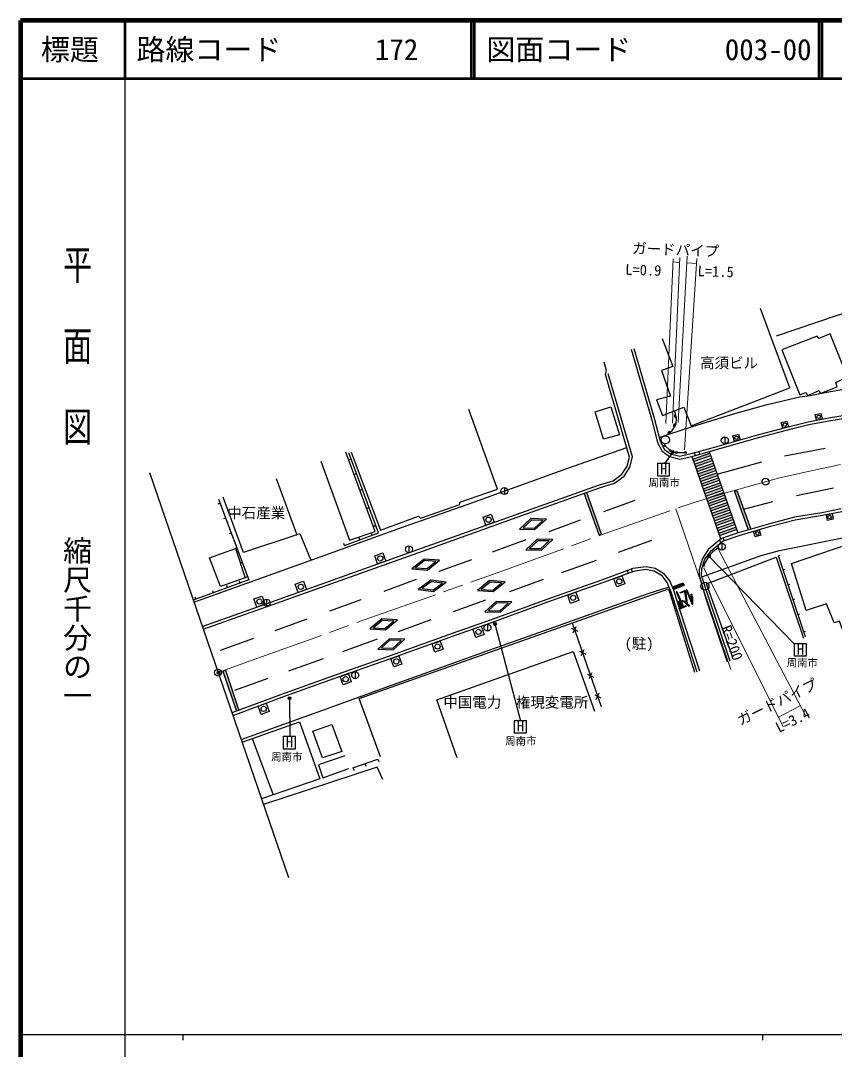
# Model space of a CAD drawing. Units: millimetres at full size, sheet at 1:1000; details may follow other scales. Extents: x 40000 to 680000, y 20000 to 380000.
# Drawn here: x 40000 to 180434, y 202409 to 380000 of the extents above; entities that cross this region are included whole.
import ezdxf
from ezdxf.enums import TextEntityAlignment as Align

# ---------------------------------------------------------------- set-up
doc = ezdxf.new("R2010")
doc.units = ezdxf.units.MM
doc.header["$LTSCALE"] = 1000
doc.header["$PDMODE"] = 32
doc.header["$PDSIZE"] = 500
doc.linetypes.add('CHAIN', pattern=[18.5, 12, -1.5, 3.5, -1.5])
for name, color, linetype, lineweight in [('M-BGD', 7, 'Continuous', 25), ('M-BGD-EXST', 7, 'Continuous', 25), ('M-BMK', 2, 'CHAIN', 13), ('M-BMK-OTRS', 5, 'Continuous', 25), ('M-BMK-SRVR', 3, 'Continuous', 25), ('M-STR-HTXT', 7, 'Continuous', 13), ('M-STR-STRC', 7, 'Continuous', 25), ('M-TTL', 2, 'Continuous', 140), ('M-TTL-BAND', 7, 'Continuous', 25), ('M-TTL-LINE', 7, 'Continuous', 50)]:
    doc.layers.add(name, color=color, linetype=linetype, lineweight=lineweight)
for name, color, linetype in [('M-BMK-HTXT', 7, 'Continuous'), ('M-OTRS', 6, 'Continuous'), ('M-TTL-TXT', 7, 'Continuous')]:
    doc.layers.add(name, color=color, linetype=linetype)
doc.styles.add('@ＭＳ ゴシック', font='')
doc.styles.add('ＭＳ ゴシック', font='')
doc.styles.get('@ＭＳ ゴシック').set_extended_font_data('@MS Gothic')
doc.styles.get('ＭＳ ゴシック').set_extended_font_data('MS Gothic')

msp = doc.modelspace()

# ---------------------------------------------------------------- hatches: boundary and pattern name
at = {"layer": 'M-BGD'}
for points in [[(153008, 312029, 0.84072), (153147, 311419)], [(152198, 308981, 0.84072), (151738, 308557)], [(153077, 310332, 0.84072), (152753, 309797)]]:
    msp.add_hatch(color=256, dxfattribs=at).paths.add_polyline_path(points)
at = {"layer": 'M-BGD-EXST'}
for points in [[(152795, 305526, 1), (152295, 305526, 1)], [(159038, 287570, 1), (158538, 287570, 1)], [(122110, 275860, 1), (121610, 275860, 1)], [(86649, 263021, 1), (86149, 263021, 1)]]:
    msp.add_hatch(color=256, dxfattribs=at).paths.add_polyline_path(points)
at = {"layer": 'M-STR-STRC'}
for points in [[(159093, 304899), (158945, 305324), (155990, 304291), (156139, 303866)], [(159390, 304049), (159242, 304474), (156287, 303441), (156436, 303016)], [(159687, 303200), (159539, 303625), (156584, 302592), (156733, 302167)], [(159984, 302350), (159836, 302775), (156881, 301742), (157030, 301317)], [(160281, 301501), (160133, 301925), (157178, 300893), (157327, 300468)], [(160578, 300651), (160430, 301076), (157475, 300043), (157624, 299618)], [(160875, 299802), (160727, 300226), (157772, 299193), (157921, 298769)], [(137692, 298555), (137268, 298404), (139828, 291208), (140252, 291359)], [(161172, 298952), (161024, 299377), (158069, 298344), (158218, 297919)], [(161469, 298102), (161321, 298527), (158366, 297494), (158515, 297069)], [(163623, 298888), (163199, 298737), (165568, 292082), (166000, 292208)], [(161766, 297253), (161618, 297678), (158663, 296645), (158812, 296220)], [(162063, 296403), (161915, 296828), (158960, 295795), (159109, 295370)], [(162360, 295554), (162212, 295978), (159257, 294945), (159406, 294521)], [(162658, 294704), (162509, 295129), (159554, 294096), (159703, 293671)], [(162955, 293855), (162806, 294279), (159851, 293246), (160000, 292822)], [(163252, 293005), (163103, 293430), (160148, 292397), (160297, 291972)], [(163549, 292155), (163400, 292580), (160445, 291547), (160594, 291122)], [(154503, 282528), (154342, 282948), (152470, 282230), (152645, 281815)], [(153253, 281478), (153114, 281420), (154226, 278777), (154053, 278711), (153637, 279720), (153498, 279663), (153912, 278658), (153670, 278566), (153723, 278426), (154860, 278857), (154807, 278997), (154366, 278830), (154036, 279614), (154352, 279744), (154295, 279883), (153978, 279753)], [(153831, 281288), (153894, 281152), (154573, 281467), (154827, 279554), (154494, 279839), (154397, 279724), (155340, 278935), (155435, 279051), (154998, 279409), (154709, 281587), (154603, 281646)], [(154832, 281680), (155873, 279183), (156017, 279214), (155986, 280351), (155825, 280949), (155681, 280910), (155836, 280338), (155856, 279613), (154971, 281738)], [(75347, 267857), (74920, 267714), (77247, 260775), (77668, 260933)]]:
    msp.add_hatch(color=256, dxfattribs=at).paths.add_polyline_path(points)
h = msp.add_hatch(color=256, dxfattribs=at)
h.paths.add_polyline_path([(128064, 294031), (126067, 292225), (128758, 292156), (130755, 293962)])
h.paths.add_polyline_path([(128157, 293779), (126698, 292459), (128665, 292408), (130124, 293728)], flags=16)
h = msp.add_hatch(color=256, dxfattribs=at)
h.paths.add_polyline_path([(129149, 290471), (127170, 288644), (129863, 288603), (131841, 290429)])
h.paths.add_polyline_path([(129245, 290219), (127799, 288885), (129767, 288854), (131212, 290189)], flags=16)
h = msp.add_hatch(color=256, dxfattribs=at)
h.paths.add_polyline_path([(109614, 287054), (107527, 285352), (110212, 285145), (112298, 286847)])
h.paths.add_polyline_path([(109694, 286797), (108169, 285553), (110131, 285402), (111656, 286645)], flags=16)
h = msp.add_hatch(color=256, dxfattribs=at)
h.paths.add_polyline_path([(110777, 283395), (108599, 281811), (111269, 281456), (113446, 283041)])
h.paths.add_polyline_path([(110843, 283134), (109252, 281976), (111202, 281717), (112793, 282875)], flags=16)
h = msp.add_hatch(color=256, dxfattribs=at)
h.paths.add_polyline_path([(120939, 283332), (118862, 281618), (121548, 281428), (123624, 283142)])
h.paths.add_polyline_path([(121021, 283076), (119503, 281823), (121466, 281684), (122983, 282937)], flags=16)
h = msp.add_hatch(color=256, dxfattribs=at)
h.paths.add_polyline_path([(122085, 279740), (120092, 277929), (122784, 277866), (124777, 279677)])
h.paths.add_polyline_path([(122179, 279487), (120723, 278164), (122690, 278118), (124146, 279442)], flags=16)
h = msp.add_hatch(color=256, dxfattribs=at)
h.paths.add_polyline_path([(102333, 276722), (100279, 274982), (102967, 274826), (105021, 276566)])
h.paths.add_polyline_path([(102419, 276467), (100917, 275195), (102882, 275081), (104383, 276353)], flags=16)
h = msp.add_hatch(color=256, dxfattribs=at)
h.paths.add_polyline_path([(103639, 273291), (101627, 271501), (104318, 271410), (106330, 273199)])
h.paths.add_polyline_path([(103731, 273038), (102261, 271730), (104227, 271663), (105697, 272971)], flags=16)

# ---------------------------------------------------------------- linework, layer by layer
at = {"layer": 'M-BGD'}
for p, q in [((187424, 331329), (170385, 325508)), ((161519, 308142), (161519, 306942)), ((151149, 306646), (152116, 305780)), ((157228, 305149), (157090, 305629)), ((97016, 304298), (96673, 304153)), ((153165, 305447), (154739, 305447)), ((156443, 304923), (156305, 305403)), ((97955, 301796), (97612, 301650)), ((98978, 299069), (98635, 298924)), ((123479, 299392), (123479, 298192)), ((74401, 296665), (74057, 296519)), ((100149, 295947), (99806, 295801)), ((75359, 294119), (75015, 293973)), ((76321, 291562), (75978, 291416)), ((100668, 291163), (100545, 291508)), ((101324, 292816), (100981, 292670)), ((95880, 289399), (95757, 289744)), ((98550, 290383), (98427, 290728)), ((160854, 289831), (160650, 290309)), ((161007, 289800), (161007, 288600)), ((161437, 290206), (161272, 290677)), ((77288, 288993), (77051, 288901)), ((107010, 289351), (107010, 288151)), ((78248, 286443), (77985, 286325)), ((170789, 287595), (171077, 287696)), ((175460, 273634), (170789, 287595)), ((144894, 284587), (144722, 285056)), ((145568, 284834), (145395, 285304)), ((171597, 285180), (171885, 285282)), ((75712, 282120), (75589, 282465)), ((77915, 282917), (77792, 283262)), ((79168, 283998), (78819, 283881)), ((172450, 282632), (172737, 282733)), ((73301, 281249), (73178, 281593)), ((70233, 280139), (70110, 280484)), ((82453, 280106), (82453, 278906)), ((173298, 280095), (173586, 280196)), ((174165, 277506), (174452, 277607)), ((120568, 275791), (120568, 274591)), ((140221, 261551), (135215, 275998)), ((135343, 274341), (135865, 275417)), ((135073, 275135), (136143, 274615)), ((175162, 274526), (175450, 274627)), ((136447, 271171), (137517, 270652)), ((136717, 270377), (137239, 271453)), ((97739, 267604), (97739, 266404)), ((137820, 267207), (138890, 266688)), ((138090, 266414), (138612, 267490)), ((139067, 263611), (140137, 263092)), ((139337, 262818), (139859, 263894)), ((79938, 256069), (83588, 246340)), ((97350, 251039), (101624, 252537)), ((101624, 252537), (101822, 252109)), ((97350, 251039), (97564, 250635)), ((99394, 251755), (99557, 251327))]:
    msp.add_line(p, q, dxfattribs=at)
for points in [[(150735, 325147), (152536, 320295), (150588, 319597), (152132, 315150), (149742, 314562), (150771, 311842), (154448, 313275), (155698, 310041), (172719, 316620), (167683, 330292)], [(145334, 323264), (148852, 311238), (149906, 307193), (150706, 305647), (151965, 304740), (153736, 304322), (156072, 304816), (159456, 305790), (167538, 308087), (173265, 309588), (176003, 310264), (179482, 310913), (185513, 311887)], [(145813, 323404), (149334, 311371), (150376, 307374), (151095, 305983), (152177, 305204), (153742, 304835), (155951, 305302), (159319, 306271), (167406, 308569), (173142, 310073), (175897, 310753), (179396, 311406), (185437, 312381)], [(140905, 318894), (141123, 319611), (140692, 321044)], [(71349, 275430), (83194, 279618), (109342, 288964), (124689, 294460), (139731, 299811), (142228, 300578), (143772, 301716), (144647, 303098), (145064, 304666), (140905, 318894)], [(71515, 274959), (83361, 279147), (109510, 288494), (124857, 293989), (139888, 299336), (142457, 300125), (144144, 301369), (145110, 302896), (145583, 304673), (141385, 319034)], [(150205, 308029), (151712, 308533), (156103, 309967), (163236, 312157), (168815, 313725), (174493, 315028), (176266, 315288), (179121, 315852), (184987, 316902), (189490, 317470), (192984, 317864), (204803, 318993), (210907, 319395), (218113, 319380)], [(97022, 305525), (102113, 292035), (108664, 294456), (108991, 294082), (115805, 296451), (115805, 296893), (122308, 299094), (117358, 312853)], [(152865, 312658), (153152, 311399), (153077, 310332), (152333, 309104), (151712, 308533)], [(69918, 279593), (90406, 286967), (105908, 292553), (117067, 296474), (134267, 302691), (144587, 306300)], [(91824, 303923), (96773, 290291), (101188, 291822), (96097, 305525)], [(95880, 289399), (101789, 291576), (96614, 305370)], [(84088, 300956), (87661, 291242), (78445, 288171), (74939, 297718)], [(74129, 297386), (79376, 283445), (69786, 279978)], [(181603, 295706), (178254, 295058), (173544, 294260), (169045, 293101), (163801, 291564), (160976, 290574), (158674, 288707), (157695, 287143), (157119, 285247), (157079, 284201), (158245, 280263), (161921, 269329)], [(181701, 295215), (178343, 294566), (173648, 293771), (169177, 292618), (163954, 291088), (161223, 290131), (159032, 288354), (158003, 287053), (157505, 285288), (157461, 284292), (158720, 280420), (162395, 269489)], [(157568, 283962), (167808, 287641), (170980, 288549), (174720, 289281), (186626, 291682), (193979, 292809), (200034, 293570), (201420, 293515)], [(87661, 291242), (88188, 291451), (90058, 286842)], [(181813, 274876), (181301, 276325), (180386, 276045), (179091, 279296), (175559, 278153), (173014, 286262), (185158, 290413), (189842, 275698)], [(160299, 288923), (159446, 288313), (158788, 287570), (158216, 286547), (157850, 285694)], [(162885, 270057), (158341, 282777), (170354, 287360), (175095, 273415)], [(157204, 267678), (153923, 277794), (152703, 281677), (152030, 283272), (151089, 284461), (149507, 285426), (147970, 285702), (145652, 285398), (140421, 283477), (131415, 280297), (121190, 276588), (114487, 274185), (103155, 270103), (94635, 267120), (84843, 263610), (76470, 260486)], [(156728, 267524), (153447, 277642), (152233, 281505), (151596, 283015), (150752, 284080), (149312, 284960), (147883, 285243), (145788, 284915), (140591, 283006), (131584, 279827), (121359, 276118), (114657, 273715), (103322, 269632), (94802, 266649), (85015, 263140), (76645, 260017)], [(78055, 255913), (93413, 261433), (102080, 264573), (110270, 267546), (120493, 271225), (131220, 275029), (140902, 278437), (148282, 281099), (151915, 282260)], [(102119, 252904), (98428, 262960), (151826, 281886), (156263, 267555)], [(115334, 252740), (111809, 262778), (135374, 271095), (139021, 260770)], [(78211, 255458), (88157, 258973), (91666, 249116), (81581, 245651)], [(95926, 253075), (91427, 251514), (92173, 249277), (96649, 250908)], [(102513, 249001), (101543, 251103), (81922, 244660)]]:
    msp.add_lwpolyline(points, dxfattribs=at)
for points in [[(171388, 323149), (174487, 315388), (175453, 315821), (175820, 315288), (177785, 316121), (177985, 315622), (180884, 316787), (180651, 317554), (182716, 318519), (179718, 325947), (177752, 325115), (177485, 325514)], [(139144, 312451), (141879, 313317), (143372, 308520), (140569, 307723)], [(171272, 310617), (172240, 310870), (172493, 309903), (171526, 309649)], [(177134, 312001), (178118, 312185), (178301, 311201), (177318, 311018)], [(162927, 308336), (163889, 308609), (164162, 307647), (163200, 307374)], [(119796, 294301), (121208, 294807), (121713, 293395), (120301, 292889)], [(180212, 293909), (179230, 293719), (179040, 294701), (180022, 294891)], [(167736, 291154), (166777, 290873), (166495, 291833), (167455, 292114)], [(72625, 287268), (77062, 288872), (78780, 283786), (74486, 282326)], [(101109, 287615), (102521, 288119), (103026, 286707), (101614, 286202)], [(144274, 282761), (142866, 282244), (142349, 283652), (143757, 284169)], [(87392, 282712), (88805, 283217), (89310, 281804), (87897, 281299)], [(80262, 280172), (81676, 280672), (82176, 279258), (80762, 278758)], [(136319, 279908), (134905, 279408), (134405, 280823), (135820, 281322)], [(119982, 274030), (118570, 273524), (118064, 274936), (119476, 275442)], [(112918, 271494), (111507, 270986), (110999, 272397), (112410, 272905)], [(105797, 268929), (104386, 268421), (103878, 269833), (105290, 270340)], [(97061, 265850), (95645, 265355), (95149, 266770), (96565, 267266)], [(82909, 260753), (81504, 260229), (80979, 261634), (82385, 262159)], [(90441, 257355), (93729, 258480), (95411, 253814), (92085, 252727)]]:
    msp.add_lwpolyline(points, close=True, dxfattribs=at)
for centre, radius in [((177718, 311601), 300), ((171883, 310260), 300), ((151250, 307637), 700), ((161519, 307542), 600), ((163544, 307991), 300), ((151149, 306646), 150), ((152116, 305780), 150), ((153165, 305447), 150), ((154739, 305447), 150), ((123479, 298792), 600), ((120755, 293848), 450), ((179626, 294305), 300), ((167116, 291493), 300), ((161007, 289200), 600), ((107010, 288751), 600), ((102067, 287161), 450), ((88351, 282258), 450), ((143311, 283207), 450), ((158090, 282356), 700), ((135362, 280365), 450), ((81219, 279715), 450), ((82453, 279506), 600), ((120568, 275191), 600), ((119023, 274483), 450), ((111958, 271946), 450), ((104838, 269381), 450), ((96105, 266310), 450), ((97739, 267004), 600), ((81944, 261194), 450)]:
    msp.add_circle(centre, radius, dxfattribs=at)
for centre, start, end in [((153131, 311736), 112.73503, 272.95276), ((152005, 308729), 52.4982, 212.71594), ((152962, 310037), 68.66653, 228.88426)]:
    msp.add_arc(centre, 318, start, end, dxfattribs=at)
at = {"layer": 'M-BGD-EXST'}
for p, q in [((152545, 305526), (151102, 303527)), ((151984, 303527), (149884, 303527)), ((149884, 303527), (149884, 301427)), ((151984, 301427), (151984, 303527)), ((149884, 301427), (151984, 301427)), ((158788, 287570), (173515, 272390)), ((121860, 275860), (126282, 259151)), ((175615, 272434), (173515, 272434)), ((173515, 272434), (173515, 270334)), ((175615, 270334), (175615, 272434)), ((173515, 270334), (175615, 270334)), ((86399, 263021), (86437, 256403)), ((127300, 259151), (125200, 259151)), ((125200, 259151), (125200, 257051)), ((127300, 257051), (127300, 259151)), ((87436, 256403), (85336, 256403)), ((85336, 256403), (85336, 254303)), ((87436, 254303), (87436, 256403)), ((125200, 257051), (127300, 257051)), ((85336, 254303), (87436, 254303))]:
    msp.add_line(p, q, dxfattribs=at)
for centre in [(152545, 305526), (158788, 287570), (121860, 275860), (86399, 263021)]:
    msp.add_circle(centre, 250, dxfattribs=at)
at = {"layer": 'M-BMK'}
msp.add_lwpolyline([(74086, 267464), (80615, 269821), (100261, 276890), (122390, 284731), (140712, 291379), (153845, 296012), (156426, 296890), (161674, 298477), (163513, 298999), (167662, 300163), (170780, 301014), (174607, 301901), (181481, 303348)], dxfattribs=at)
at = {"layer": 'M-BMK-OTRS'}
msp.add_line((62226, 301980), (86251, 232061), dxfattribs=at)
at = {"layer": 'M-BMK-SRVR'}
for centre in [(168544, 300404), (74086, 267464)]:
    msp.add_circle(centre, 600, dxfattribs=at)
at = {"layer": 'M-OTRS'}
msp.add_point((74157, 267441), dxfattribs=at)
at = {"layer": 'M-STR-HTXT'}
for p, q in [((153465, 310629), (155011, 339320)), ((151367, 310422), (152596, 338902)), ((153763, 339085), (152470, 310517)), ((152572, 338342), (153726, 338267)), ((154541, 305926), (156669, 338908)), ((154950, 338188), (156615, 338081)), ((153096, 295747), (162581, 267974)), ((160405, 288720), (175420, 260067)), ((171588, 258103), (157878, 285517)), ((170767, 259743), (174551, 261726))]:
    msp.add_line(p, q, dxfattribs=at)
at = {"layer": 'M-STR-STRC'}
for p, q in [((158843, 305614), (163760, 291550)), ((171806, 304850), (178855, 306196)), ((155825, 304764), (160828, 290454)), ((155990, 304291), (158945, 305324)), ((156139, 303866), (159093, 304899)), ((156287, 303441), (159242, 304474)), ((156436, 303016), (159390, 304049)), ((160205, 301719), (167908, 303848)), ((156584, 302592), (159539, 303625)), ((156733, 302167), (159687, 303200)), ((156881, 301742), (159836, 302775)), ((157030, 301317), (159984, 302350)), ((157178, 300893), (160133, 301925)), ((157327, 300468), (160281, 301501)), ((157475, 300043), (160430, 301076)), ((157624, 299618), (160578, 300651)), ((157772, 299193), (160727, 300226)), ((139828, 291208), (137268, 298404)), ((140252, 291359), (137692, 298555)), ((157921, 298769), (160875, 299802)), ((158069, 298344), (161024, 299377)), ((158218, 297919), (161172, 298952)), ((158366, 297494), (161321, 298527)), ((163199, 298737), (163623, 298888)), ((163199, 298737), (165568, 292082)), ((163623, 298888), (166000, 292208)), ((173889, 298021), (180298, 299338)), ((140652, 295259), (146023, 297204)), ((158515, 297069), (161469, 298102)), ((158663, 296645), (161618, 297678)), ((158812, 296220), (161766, 297253)), ((158960, 295795), (161915, 296828)), ((164763, 295685), (169821, 296980)), ((159109, 295370), (162063, 296403)), ((159257, 294945), (162212, 295978)), ((159406, 294521), (162360, 295554)), ((159554, 294096), (162509, 295129)), ((131201, 291837), (136639, 293806)), ((159703, 293671), (162658, 294704)), ((159851, 293246), (162806, 294279)), ((160000, 292822), (162955, 293855)), ((160148, 292397), (163103, 293430)), ((139828, 291208), (140252, 291359)), ((160297, 291972), (163252, 293005)), ((160445, 291547), (163400, 292580)), ((160594, 291122), (163549, 292155)), ((121455, 288309), (127250, 290407)), ((143192, 288239), (148936, 290306)), ((112246, 284974), (117842, 287000)), ((133387, 284710), (139371, 286863)), ((102749, 281536), (108343, 283561)), ((124400, 281475), (130216, 283569)), ((152470, 282230), (154342, 282948)), ((152645, 281815), (154503, 282528)), ((154342, 282948), (154503, 282528)), ((153253, 281478), (153114, 281420)), ((153114, 281420), (154226, 278777)), ((153253, 281478), (153978, 279753)), ((153831, 281288), (154603, 281646)), ((153894, 281152), (153831, 281288)), ((154573, 281467), (153894, 281152)), ((154573, 281467), (154827, 279554)), ((154709, 281587), (154603, 281646)), ((154709, 281587), (154998, 279409)), ((154971, 281738), (154832, 281680)), ((154832, 281680), (155873, 279183)), ((154971, 281738), (155856, 279613)), ((155825, 280949), (155681, 280910)), ((155839, 280329), (155681, 280910)), ((155984, 280369), (155825, 280949)), ((93371, 278140), (98782, 280099)), ((114706, 277987), (120267, 279988)), ((153637, 279720), (153498, 279663)), ((153498, 279663), (153912, 278658)), ((153637, 279720), (154053, 278711)), ((154860, 278857), (153723, 278426)), ((154295, 279883), (153978, 279753)), ((154352, 279744), (154036, 279614)), ((154036, 279614), (154366, 278830)), ((154352, 279744), (154295, 279883)), ((154807, 278997), (154366, 278830)), ((154494, 279839), (154397, 279724)), ((154879, 279313), (154397, 279724)), ((154494, 279839), (154827, 279554)), ((154860, 278857), (154807, 278997)), ((154880, 279312), (155340, 278935)), ((154998, 279409), (155435, 279051)), ((155435, 279051), (155340, 278935)), ((155836, 280347), (155856, 279613)), ((156017, 279214), (155873, 279183)), ((156017, 279214), (155986, 280351)), ((153912, 278658), (153670, 278566)), ((153723, 278426), (153670, 278566)), ((154226, 278777), (154053, 278711)), ((83903, 274712), (89465, 276726)), ((105194, 274564), (110862, 276603)), ((74487, 271303), (80250, 273389)), ((95616, 271116), (101567, 273258)), ((86291, 267761), (92277, 269915)), ((74920, 267714), (75347, 267857)), ((74920, 267714), (77247, 260775)), ((75347, 267857), (77668, 260933)), ((76989, 264413), (82713, 266473))]:
    msp.add_line(p, q, dxfattribs=at)
for points in [[(128064, 294031), (126067, 292225), (128758, 292156), (130755, 293962)], [(128157, 293779), (126698, 292459), (128665, 292408), (130124, 293728)], [(129149, 290471), (127170, 288644), (129863, 288603), (131841, 290429)], [(129245, 290219), (127799, 288885), (129767, 288854), (131212, 290189)], [(109614, 287054), (107527, 285352), (110212, 285145), (112298, 286847)], [(109694, 286797), (108169, 285553), (110131, 285402), (111656, 286645)], [(110777, 283395), (108599, 281811), (111269, 281456), (113446, 283041)], [(110843, 283134), (109252, 281976), (111202, 281717), (112793, 282875)], [(120939, 283332), (118862, 281618), (121548, 281428), (123624, 283142)], [(121021, 283076), (119503, 281823), (121466, 281684), (122983, 282937)], [(122085, 279740), (120092, 277929), (122784, 277866), (124777, 279677)], [(122179, 279487), (120723, 278164), (122690, 278118), (124146, 279442)], [(102333, 276722), (100279, 274982), (102967, 274826), (105021, 276566)], [(102419, 276467), (100917, 275195), (102882, 275081), (104383, 276353)], [(103639, 273291), (101627, 271501), (104318, 271410), (106330, 273199)], [(103731, 273038), (102261, 271730), (104227, 271663), (105697, 272971)]]:
    msp.add_lwpolyline(points, close=True, dxfattribs=at)
at = {"layer": 'M-TTL'}
for p, q in [((40000, 380000), (40000, 20000)), ((680000, 380000), (40000, 380000))]:
    msp.add_line(p, q, dxfattribs=at)
at = {"layer": 'M-TTL-BAND'}
for p, q in [((58000, 370000), (58000, 20000)), ((40000, 205000), (579000, 205000)), ((68000, 205000), (68000, 204000)), ((168000, 205000), (168000, 204000))]:
    msp.add_line(p, q, dxfattribs=at)
at = {"layer": 'M-TTL-LINE'}
for p, q in [((58000, 380000), (58000, 370000)), ((117750, 380000), (117750, 370000)), ((118250, 380000), (118250, 370000)), ((177750, 380000), (177750, 370000)), ((178250, 380000), (178250, 370000)), ((40000, 370000), (680000, 370000))]:
    msp.add_line(p, q, dxfattribs=at)

# ---------------------------------------------------------------- texts
at = {"layer": 'M-BGD-EXST', "style": 'ＭＳ ゴシック'}
for s, height, p in [('H', 1833, (150337, 301119)), ('周南市', 1320, (148359, 299194)), ('H', 1833, (173968, 270026)), ('周南市', 1320, (172189, 268086)), ('H', 1833, (125653, 256743)), ('H', 1833, (85789, 253995)), ('周南市', 1320, (123623, 254585)), ('周南市', 1320, (83231, 251845))]:
    msp.add_text(s, height=height, dxfattribs=at).set_placement(p, align=Align.BOTTOM_LEFT)
at = {"layer": 'M-BMK-HTXT', "style": 'ＭＳ ゴシック'}
for s, p in [('高須ビル', (157257, 319441)), ('中石産業', (75667, 293565)), ('(駐)', (144237, 271019)), ('中国電力\u3000権現変電所', (112960, 260856))]:
    msp.add_text(s, height=1833, dxfattribs=at).set_placement(p, align=Align.BOTTOM_LEFT)
at = {"layer": 'M-STR-HTXT', "style": 'ＭＳ ゴシック'}
for s, rotation, p in [('ガードパイプ', 357.903, (145489, 339267)), ('L=0.9', 358.187, (144301, 335583)), ('L=1.5', 358.14, (156788, 335344)), ('R=200', 290.089, (160321, 275023)), ('ガードパイプ', 25.989, (164453, 257794)), ('L=3.4', 26.259, (171103, 256530))]:
    msp.add_text(s, height=1833, rotation=rotation, dxfattribs=at).set_placement(p, align=Align.BOTTOM_LEFT)
at = {"layer": 'M-TTL-BAND', "style": '@ＭＳ ゴシック', "width": 1.4}
msp.add_text('平  面  図', height=3666, rotation=270, dxfattribs=at).set_placement((49777, 306475), align=Align.MIDDLE_RIGHT)
at = {"layer": 'M-TTL-BAND', "style": '@ＭＳ ゴシック'}
msp.add_text('縮尺千分の一', height=3666, rotation=270, dxfattribs=at).set_placement((49777, 261030), align=Align.MIDDLE_RIGHT)
at = {"layer": 'M-TTL-TXT', "style": 'ＭＳ ゴシック'}
msp.add_text('標題', height=3666, dxfattribs=at).set_placement((48500, 375000), align=Align.MIDDLE_CENTER)
for s, p in [('路線コード', (60000, 375000)), ('172', (101142, 375000)), ('図面コード', (120380, 375000)), ('003-00', (161521, 375000))]:
    msp.add_text(s, height=3666, dxfattribs=at).set_placement(p, align=Align.MIDDLE_LEFT)

doc.saveas('drawing.dxf')
